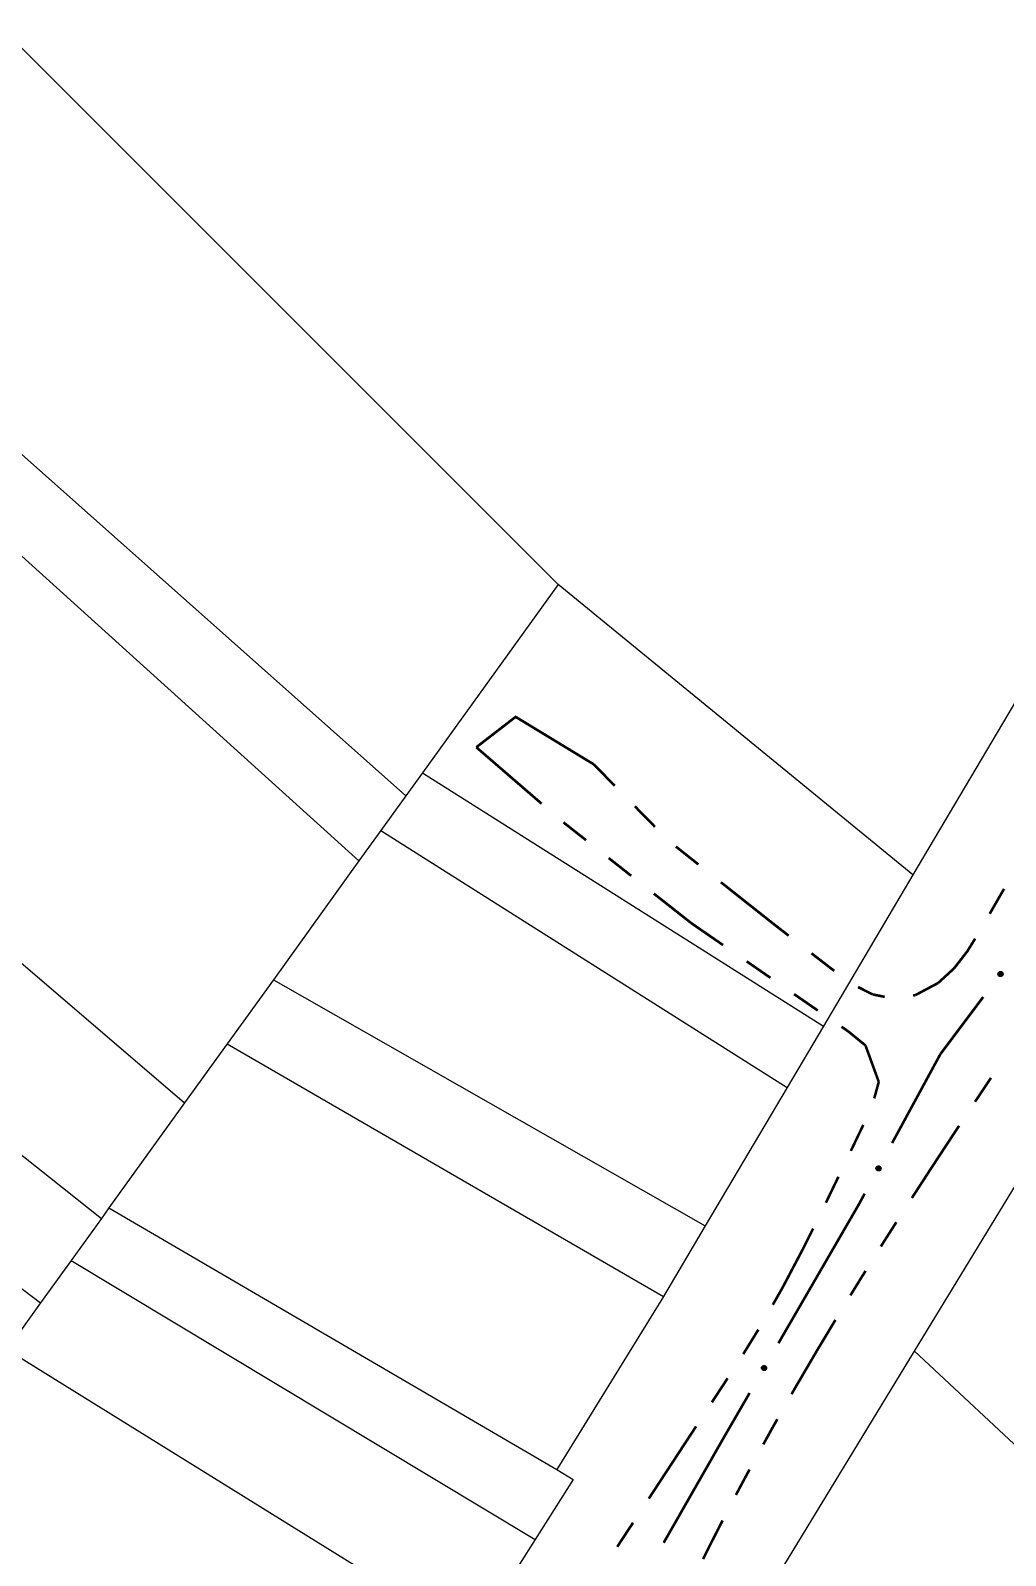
# Model space of a CAD drawing. Extents: x 201549 to 203722, y 4857623 to 4859778.
# Drawn here: x 202188.2 to 202256, y 4859171.8 to 4859277.8 of the extents above; entities that cross this region are included whole.
import ezdxf

# ---------------------------------------------------------------- set-up
doc = ezdxf.new("R2010")
doc.units = 0
doc.header["$LTSCALE"] = 1.5
doc.header["$MEASUREMENT"] = 0
for name, color, linetype in [('CD-MALHA-LOTES', 40, 'CONTINUOUS'), ('RU-QUADRAS', 6, 'CONTINUOUS'), ('SV-EIXO-RUA-N-PAV', 6, 'CONTINUOUS'), ('SV-RUA-NAO-PAV-S-GUIA-C-GUIA', 7, 'CONTINUOUS')]:
    doc.layers.add(name, color=color, linetype=linetype)

msp = doc.modelspace()

# ---------------------------------------------------------------- linework, layer by layer
at = {"layer": 'CD-MALHA-LOTES', "linetype": 'Continuous'}
for p, q in [((202175.03, 4859289.12), (202224.87, 4859239.32)), ((202214.28, 4859224.63), (202157.35, 4859275.2)), ((202280.74, 4859271.88), (202249.54, 4859219.15)), ((202161.2, 4859265.1), (202211.02, 4859220.11)), ((202136.84, 4859239.96), (202193.11, 4859195.27)), ((202224.87, 4859239.32), (202215.43, 4859226.23)), ((202249.54, 4859219.15), (202224.87, 4859239.32)), ((202131.91, 4859232.62), (202188.88, 4859189.4)), ((202163.96, 4859233.22), (202198.89, 4859203.29)), ((202215.43, 4859226.23), (202214.28, 4859224.63)), ((202215.43, 4859226.23), (202243.31, 4859208.63)), ((202214.28, 4859224.63), (202212.55, 4859222.23)), ((202212.55, 4859222.23), (202211.02, 4859220.11)), ((202212.55, 4859222.23), (202240.79, 4859204.37)), ((202211.02, 4859220.11), (202205.07, 4859211.85)), ((202249.54, 4859219.15), (202243.31, 4859208.63)), ((202205.07, 4859211.85), (202201.86, 4859207.41)), ((202205.07, 4859211.85), (202235.1, 4859194.76)), ((202243.31, 4859208.63), (202240.79, 4859204.37)), ((202201.86, 4859207.41), (202198.89, 4859203.29)), ((202201.86, 4859207.41), (202232.19, 4859189.84)), ((202240.79, 4859204.37), (202235.1, 4859194.76)), ((202198.89, 4859203.29), (202193.64, 4859196)), ((202249.65, 4859186.05), (202256.74, 4859197.67)), ((202193.11, 4859195.27), (202191, 4859192.35)), ((202193.64, 4859196), (202193.11, 4859195.27)), ((202193.64, 4859196), (202224.77, 4859177.81)), ((202235.1, 4859194.76), (202232.19, 4859189.84)), ((202191, 4859192.35), (202188.88, 4859189.4)), ((202191, 4859192.35), (202223.27, 4859172.95)), ((202232.19, 4859189.84), (202224.77, 4859177.81)), ((202188.88, 4859189.4), (202186.55, 4859186.16)), ((202186.55, 4859186.16), (202218.92, 4859166.1)), ((202235.76, 4859163.26), (202249.65, 4859186.05)), ((202249.65, 4859186.05), (202276.63, 4859160.83)), ((202225.91, 4859177.12), (202223.27, 4859172.95)), ((202224.77, 4859177.81), (202225.91, 4859177.12)), ((202223.27, 4859172.95), (202218.92, 4859166.1))]:
    msp.add_line(p, q, dxfattribs=at)
at = {"layer": 'RU-QUADRAS', "linetype": 'Continuous'}
msp.add_lwpolyline([(202285.35, 4859279.67, 0.01, 0.01, 0), (202232.19, 4859189.84, 0.01, 0.01, 0), (202224.77, 4859177.81, 0.01, 0.01, 0), (202225.91, 4859177.12, 0.01, 0.01, 0), (202218.91, 4859166.06, 0.01, 0.01, 0), (202206.18, 4859141.1, 0.01, 0.01, 0), (202185.56, 4859107.02, 0.01, 0.01, 0)], format="xyseb", dxfattribs=at)
msp.add_lwpolyline([(202235.76, 4859163.26, 0.01, 0.01, 0), (202262.39, 4859206.94, 0.01, 0.01, 0.0046157096), (202425.84, 4859034.45, 0.01, 0.01, 0), (202399.09, 4858988.36, 0.01, 0.01, -0.0031617003), (202288.74, 4859106.89, 0.01, 0.01, 0)], format="xyseb", close=True, dxfattribs=at)
at = {"layer": 'SV-EIXO-RUA-N-PAV'}
for points in [[(202255.800604, 4859212.304786), (202255.808196, 4859212.256471), (202255.804842, 4859212.213394), (202255.791703, 4859212.17827), (202255.772, 4859212.15026), (202255.748615, 4859212.123874), (202255.719169, 4859212.102474), (202255.681226, 4859212.085961), (202255.632812, 4859212.078005), (202255.588909, 4859212.084341), (202255.553785, 4859212.09538), (202255.523395, 4859212.114244), (202255.498143, 4859212.137391), (202255.476925, 4859212.168713), (202255.460567, 4859212.207328), (202255.453744, 4859212.256203), (202255.457322, 4859212.298412), (202255.470923, 4859212.332052), (202255.490081, 4859212.362484), (202255.514278, 4859212.389135), (202255.543304, 4859212.409976), (202255.582213, 4859212.426376), (202255.630542, 4859212.432471), (202255.672682, 4859212.429383), (202255.706503, 4859212.416258), (202255.736039, 4859212.396723), (202255.762789, 4859212.37359), (202255.785533, 4859212.344885), (202255.800604, 4859212.304786)], [(202255.800604, 4859212.304786), (202255.808196, 4859212.256471), (202255.804842, 4859212.213394), (202255.791703, 4859212.17827), (202255.772, 4859212.15026), (202255.748615, 4859212.123874), (202255.719169, 4859212.102474), (202255.681226, 4859212.085961), (202255.632812, 4859212.078005), (202255.588909, 4859212.084341), (202255.553785, 4859212.09538), (202255.523395, 4859212.114244), (202255.498143, 4859212.137391), (202255.476925, 4859212.168713), (202255.460567, 4859212.207328), (202255.453744, 4859212.256203), (202255.457322, 4859212.298412), (202255.470923, 4859212.332052), (202255.490081, 4859212.362484), (202255.514278, 4859212.389135), (202255.543304, 4859212.409976), (202255.582213, 4859212.426376), (202255.630542, 4859212.432471), (202255.672682, 4859212.429383), (202255.706503, 4859212.416258), (202255.736039, 4859212.396723), (202255.762789, 4859212.37359), (202255.785533, 4859212.344885), (202255.800604, 4859212.304786)], [(202247.302023, 4859198.817398), (202247.31658, 4859198.770706), (202247.319544, 4859198.7276), (202247.311668, 4859198.690936), (202247.29626, 4859198.660352), (202247.276972, 4859198.630838), (202247.250962, 4859198.605373), (202247.215832, 4859198.583503), (202247.169096, 4859198.568572), (202247.124739, 4859198.568438), (202247.088381, 4859198.574237), (202247.055564, 4859198.588467), (202247.027207, 4859198.607684), (202247.001649, 4859198.635577), (202246.979834, 4859198.671394), (202246.965957, 4859198.718752), (202246.963341, 4859198.761032), (202246.971891, 4859198.796295), (202246.986406, 4859198.829196), (202247.006458, 4859198.859091), (202247.032134, 4859198.883941), (202247.068236, 4859198.90584), (202247.115159, 4859198.918918), (202247.157299, 4859198.922008), (202247.192673, 4859198.913956), (202247.224742, 4859198.898936), (202247.254579, 4859198.879951), (202247.281266, 4859198.85487), (202247.302023, 4859198.817398)], [(202247.302023, 4859198.817398), (202247.31658, 4859198.770706), (202247.319544, 4859198.7276), (202247.311668, 4859198.690936), (202247.29626, 4859198.660352), (202247.276972, 4859198.630838), (202247.250962, 4859198.605373), (202247.215832, 4859198.583503), (202247.169096, 4859198.568572), (202247.124739, 4859198.568438), (202247.088381, 4859198.574237), (202247.055564, 4859198.588467), (202247.027207, 4859198.607684), (202247.001649, 4859198.635577), (202246.979834, 4859198.671394), (202246.965957, 4859198.718752), (202246.963341, 4859198.761032), (202246.971891, 4859198.796295), (202246.986406, 4859198.829196), (202247.006458, 4859198.859091), (202247.032134, 4859198.883941), (202247.068236, 4859198.90584), (202247.115159, 4859198.918918), (202247.157299, 4859198.922008), (202247.192673, 4859198.913956), (202247.224742, 4859198.898936), (202247.254579, 4859198.879951), (202247.281266, 4859198.85487), (202247.302023, 4859198.817398)], [(202239.351644, 4859184.930019), (202239.364896, 4859184.882941), (202239.36666, 4859184.839769), (202239.357766, 4859184.803338), (202239.341514, 4859184.773195), (202239.321413, 4859184.744229), (202239.294704, 4859184.719497), (202239.25898, 4859184.698613), (202239.211847, 4859184.684987), (202239.167503, 4859184.686088), (202239.13132, 4859184.692895), (202239.098912, 4859184.708033), (202239.0711, 4859184.728032), (202239.046327, 4859184.756625), (202239.025517, 4859184.793035), (202239.012963, 4859184.84076), (202239.011525, 4859184.883096), (202239.021052, 4859184.918108), (202239.036477, 4859184.950592), (202239.057352, 4859184.979918), (202239.08371, 4859185.004045), (202239.120407, 4859185.024931), (202239.167676, 4859185.036698), (202239.209885, 4859185.038615), (202239.245021, 4859185.029582), (202239.276661, 4859185.013676), (202239.305958, 4859184.993868), (202239.331937, 4859184.968055), (202239.351644, 4859184.930019)], [(202239.351644, 4859184.930019), (202239.364896, 4859184.882941), (202239.36666, 4859184.839769), (202239.357766, 4859184.803338), (202239.341514, 4859184.773195), (202239.321413, 4859184.744229), (202239.294704, 4859184.719497), (202239.25898, 4859184.698613), (202239.211847, 4859184.684987), (202239.167503, 4859184.686088), (202239.13132, 4859184.692895), (202239.098912, 4859184.708033), (202239.0711, 4859184.728032), (202239.046327, 4859184.756625), (202239.025517, 4859184.793035), (202239.012963, 4859184.84076), (202239.011525, 4859184.883096), (202239.021052, 4859184.918108), (202239.036477, 4859184.950592), (202239.057352, 4859184.979918), (202239.08371, 4859185.004045), (202239.120407, 4859185.024931), (202239.167676, 4859185.036698), (202239.209885, 4859185.038615), (202239.245021, 4859185.029582), (202239.276661, 4859185.013676), (202239.305958, 4859184.993868), (202239.331937, 4859184.968055), (202239.351644, 4859184.930019)]]:
    msp.add_lwpolyline(points, close=True, dxfattribs=at)
for points in [[(202255.543304, 4859212.409976), (202255.453744, 4859212.256203)], [(202255.543304, 4859212.409976), (202255.453744, 4859212.256203)], [(202255.514278, 4859212.389135), (202255.457322, 4859212.298412)], [(202255.514278, 4859212.389135), (202255.457322, 4859212.298412)], [(202255.526695, 4859212.395703), (202255.458993, 4859212.282733)], [(202255.526695, 4859212.395703), (202255.458993, 4859212.282733)], [(202255.582213, 4859212.426376), (202255.460567, 4859212.207328)], [(202255.582213, 4859212.426376), (202255.460567, 4859212.207328)], [(202255.561357, 4859212.412343), (202255.46144, 4859212.238249)], [(202255.561357, 4859212.412343), (202255.46144, 4859212.238249)], [(202255.605297, 4859212.425434), (202255.470164, 4859212.190762)], [(202255.605297, 4859212.425434), (202255.470164, 4859212.190762)], [(202255.630542, 4859212.432471), (202255.476925, 4859212.168713)], [(202255.630542, 4859212.432471), (202255.476925, 4859212.168713)], [(202255.649508, 4859212.429792), (202255.489534, 4859212.157464)], [(202255.649508, 4859212.429792), (202255.489534, 4859212.157464)], [(202255.672682, 4859212.429383), (202255.498143, 4859212.137391)], [(202255.672682, 4859212.429383), (202255.498143, 4859212.137391)], [(202255.686894, 4859212.420506), (202255.512179, 4859212.128532)], [(202255.686894, 4859212.420506), (202255.512179, 4859212.128532)], [(202255.706503, 4859212.416258), (202255.523395, 4859212.114244)], [(202255.706503, 4859212.416258), (202255.523395, 4859212.114244)], [(202255.719367, 4859212.404672), (202255.537555, 4859212.107786)], [(202255.719367, 4859212.404672), (202255.537555, 4859212.107786)], [(202255.736039, 4859212.396723), (202255.553785, 4859212.09538)], [(202255.736039, 4859212.396723), (202255.553785, 4859212.09538)], [(202255.748017, 4859212.381469), (202255.575759, 4859212.092769)], [(202255.748017, 4859212.381469), (202255.575759, 4859212.092769)], [(202255.762789, 4859212.37359), (202255.588909, 4859212.084341)], [(202255.762789, 4859212.37359), (202255.588909, 4859212.084341)], [(202255.771209, 4859212.355539), (202255.613964, 4859212.084575)], [(202255.771209, 4859212.355539), (202255.613964, 4859212.084575)], [(202255.785533, 4859212.344885), (202255.632812, 4859212.078005)], [(202255.785533, 4859212.344885), (202255.632812, 4859212.078005)], [(202255.791125, 4859212.325243), (202255.657629, 4859212.085931)], [(202255.791125, 4859212.325243), (202255.657629, 4859212.085931)], [(202255.800604, 4859212.304786), (202255.681226, 4859212.085961)], [(202255.800604, 4859212.304786), (202255.681226, 4859212.085961)], [(202255.80367, 4859212.278301), (202255.704299, 4859212.100386)], [(202255.80367, 4859212.278301), (202255.704299, 4859212.100386)], [(202255.808196, 4859212.256471), (202255.719169, 4859212.102474)], [(202255.808196, 4859212.256471), (202255.719169, 4859212.102474)], [(202255.80639, 4859212.231906), (202255.738416, 4859212.120847)], [(202255.80639, 4859212.231906), (202255.738416, 4859212.120847)], [(202255.804842, 4859212.213394), (202255.748615, 4859212.123874)], [(202255.804842, 4859212.213394), (202255.748615, 4859212.123874)], [(202247.006458, 4859198.859091), (202246.963341, 4859198.761032)], [(202247.006458, 4859198.859091), (202246.963341, 4859198.761032)], [(202247.032134, 4859198.883941), (202246.965957, 4859198.718752)], [(202247.032134, 4859198.883941), (202246.965957, 4859198.718752)], [(202247.017784, 4859198.867398), (202246.96728, 4859198.745764)], [(202247.017784, 4859198.867398), (202246.96728, 4859198.745764)], [(202247.049649, 4859198.888916), (202246.976188, 4859198.702112)], [(202247.049649, 4859198.888916), (202246.976188, 4859198.702112)], [(202247.068236, 4859198.90584), (202246.979834, 4859198.671394)], [(202247.068236, 4859198.90584), (202246.979834, 4859198.671394)], [(202247.09121, 4859198.908275), (202246.991744, 4859198.656405)], [(202247.09121, 4859198.908275), (202246.991744, 4859198.656405)], [(202247.115159, 4859198.918918), (202247.001649, 4859198.635577)], [(202247.115159, 4859198.918918), (202247.001649, 4859198.635577)], [(202247.134313, 4859198.919033), (202247.015762, 4859198.626288)], [(202247.134313, 4859198.919033), (202247.015762, 4859198.626288)], [(202247.157299, 4859198.922008), (202247.027207, 4859198.607684)], [(202247.157299, 4859198.922008), (202247.027207, 4859198.607684)], [(202247.172654, 4859198.915299), (202247.042385, 4859198.600967)], [(202247.172654, 4859198.915299), (202247.042385, 4859198.600967)], [(202247.192673, 4859198.913956), (202247.055564, 4859198.588467)], [(202247.192673, 4859198.913956), (202247.055564, 4859198.588467)], [(202247.207089, 4859198.904369), (202247.070515, 4859198.584144)], [(202247.207089, 4859198.904369), (202247.070515, 4859198.584144)], [(202247.224742, 4859198.898936), (202247.088381, 4859198.574237)], [(202247.224742, 4859198.898936), (202247.088381, 4859198.574237)], [(202247.238816, 4859198.885592), (202247.1105, 4859198.574858)], [(202247.238816, 4859198.885592), (202247.1105, 4859198.574858)], [(202247.254579, 4859198.879951), (202247.124739, 4859198.568438)], [(202247.254579, 4859198.879951), (202247.124739, 4859198.568438)], [(202247.265542, 4859198.863321), (202247.149492, 4859198.572323)], [(202247.265542, 4859198.863321), (202247.149492, 4859198.572323)], [(202247.281266, 4859198.85487), (202247.169096, 4859198.568572)], [(202247.281266, 4859198.85487), (202247.169096, 4859198.568572)], [(202247.289663, 4859198.836253), (202247.192492, 4859198.580032)], [(202247.289663, 4859198.836253), (202247.192492, 4859198.580032)], [(202247.302023, 4859198.817398), (202247.215832, 4859198.583503)], [(202247.302023, 4859198.817398), (202247.215832, 4859198.583503)], [(202247.308919, 4859198.791642), (202247.236555, 4859198.601138)], [(202247.308919, 4859198.791642), (202247.236555, 4859198.601138)], [(202247.31658, 4859198.770706), (202247.250962, 4859198.605373)], [(202247.31658, 4859198.770706), (202247.250962, 4859198.605373)], [(202247.318376, 4859198.746141), (202247.267323, 4859198.626356)], [(202247.318376, 4859198.746141), (202247.267323, 4859198.626356)], [(202247.319544, 4859198.7276), (202247.276972, 4859198.630838)], [(202247.319544, 4859198.7276), (202247.276972, 4859198.630838)], [(202239.057352, 4859184.979918), (202239.011525, 4859184.883096)], [(202239.057352, 4859184.979918), (202239.011525, 4859184.883096)], [(202239.08371, 4859185.004045), (202239.012963, 4859184.84076)], [(202239.08371, 4859185.004045), (202239.012963, 4859184.84076)], [(202239.068905, 4859184.987908), (202239.015037, 4859184.867725)], [(202239.068905, 4859184.987908), (202239.015037, 4859184.867725)], [(202239.101356, 4859185.00853), (202239.022728, 4859184.823843)], [(202239.101356, 4859185.00853), (202239.022728, 4859184.823843)], [(202239.120407, 4859185.024931), (202239.025517, 4859184.793035)], [(202239.120407, 4859185.024931), (202239.025517, 4859184.793035)], [(202239.14344, 4859185.026725), (202239.037006, 4859184.77772)], [(202239.14344, 4859185.026725), (202239.037006, 4859184.77772)], [(202239.167676, 4859185.036698), (202239.046327, 4859184.756625)], [(202239.167676, 4859185.036698), (202239.046327, 4859184.756625)], [(202239.186826, 4859185.036281), (202239.060177, 4859184.746946)], [(202239.186826, 4859185.036281), (202239.060177, 4859184.746946)], [(202239.209885, 4859185.038615), (202239.0711, 4859184.728032)], [(202239.209885, 4859185.038615), (202239.0711, 4859184.728032)], [(202239.225048, 4859185.031481), (202239.086085, 4859184.720895)], [(202239.225048, 4859185.031481), (202239.086085, 4859184.720895)], [(202239.245021, 4859185.029582), (202239.098912, 4859184.708033)], [(202239.245021, 4859185.029582), (202239.098912, 4859184.708033)], [(202239.259165, 4859185.019597), (202239.113737, 4859184.703296)], [(202239.259165, 4859185.019597), (202239.113737, 4859184.703296)], [(202239.276661, 4859185.013676), (202239.13132, 4859184.692895)], [(202239.276661, 4859185.013676), (202239.13132, 4859184.692895)], [(202239.290358, 4859184.999946), (202239.153448, 4859184.692902)], [(202239.290358, 4859184.999946), (202239.153448, 4859184.692902)], [(202239.305958, 4859184.993868), (202239.167503, 4859184.686088)], [(202239.305958, 4859184.993868), (202239.167503, 4859184.686088)], [(202239.316454, 4859184.97694), (202239.192354, 4859184.689283)], [(202239.316454, 4859184.97694), (202239.192354, 4859184.689283)], [(202239.331937, 4859184.968055), (202239.211847, 4859184.684987)], [(202239.331937, 4859184.968055), (202239.211847, 4859184.684987)], [(202239.339813, 4859184.949211), (202239.235552, 4859184.695793)], [(202239.339813, 4859184.949211), (202239.235552, 4859184.695793)], [(202239.351644, 4859184.930019), (202239.25898, 4859184.698613)], [(202239.351644, 4859184.930019), (202239.25898, 4859184.698613)], [(202239.35782, 4859184.904082), (202239.280185, 4859184.715665)], [(202239.35782, 4859184.904082), (202239.280185, 4859184.715665)], [(202239.364896, 4859184.882941), (202239.294704, 4859184.719497)], [(202239.364896, 4859184.882941), (202239.294704, 4859184.719497)], [(202239.366008, 4859184.858335), (202239.311643, 4859184.740017)], [(202239.366008, 4859184.858335), (202239.311643, 4859184.740017)], [(202239.36666, 4859184.839769), (202239.321413, 4859184.744229)], [(202239.36666, 4859184.839769), (202239.321413, 4859184.744229)]]:
    msp.add_lwpolyline(points, dxfattribs=at)
at = {"layer": 'SV-EIXO-RUA-N-PAV', "const_width": 0.18}
for points in [[(202254.426014, 4859210.656155), (202252.025399, 4859207.456616)], [(202254.426014, 4859210.656155), (202252.025399, 4859207.456616)], [(202251.451149, 4859206.691256), (202248.090913, 4859200.501349)], [(202251.451149, 4859206.691256), (202248.090913, 4859200.501349)], [(202252.025399, 4859207.456616), (202251.451149, 4859206.691256)], [(202252.025399, 4859207.456616), (202251.451149, 4859206.691256)], [(202245.773817, 4859196.233014), (202240.187072, 4859186.591374)], [(202245.773817, 4859196.233014), (202240.187072, 4859186.591374)], [(202246.182546, 4859196.985935), (202245.773817, 4859196.233014)], [(202246.182546, 4859196.985935), (202245.773817, 4859196.233014)], [(202238.181652, 4859183.130407), (202236.677587, 4859180.534682)], [(202238.181652, 4859183.130407), (202236.677587, 4859180.534682)], [(202236.510803, 4859180.246844), (202232.208502, 4859172.722692)], [(202236.510803, 4859180.246844), (202232.208502, 4859172.722692)], [(202236.677587, 4859180.534682), (202236.510803, 4859180.246844)], [(202236.677587, 4859180.534682), (202236.510803, 4859180.246844)]]:
    msp.add_lwpolyline(points, dxfattribs=at)
at = {"layer": 'SV-RUA-NAO-PAV-S-GUIA-C-GUIA', "const_width": 0.18}
for points in [[(202227.347008, 4859226.824657), (202221.915903, 4859230.125136), (202219.179954, 4859228.013365)], [(202227.347008, 4859226.824657), (202221.915903, 4859230.125136), (202219.179954, 4859228.013365)], [(202219.179954, 4859228.013365), (202223.720093, 4859224.09072)], [(202219.179954, 4859228.013365), (202223.720093, 4859224.09072)], [(202227.402526, 4859226.768013), (202227.347008, 4859226.824657)], [(202227.402526, 4859226.768013), (202227.347008, 4859226.824657)], [(202228.802467, 4859225.33967), (202227.402526, 4859226.768013)], [(202228.802467, 4859225.33967), (202227.402526, 4859226.768013)], [(202231.60235, 4859222.482984), (202230.202409, 4859223.911327)], [(202231.60235, 4859222.482984), (202230.202409, 4859223.911327)], [(202225.240199, 4859222.791323), (202226.811138, 4859221.553522)], [(202225.240199, 4859222.791323), (202226.811138, 4859221.553522)], [(202234.621458, 4859219.870027), (202233.053309, 4859221.111361)], [(202234.621458, 4859219.870027), (202233.053309, 4859221.111361)], [(202228.382076, 4859220.31572), (202229.953014, 4859219.077918)], [(202228.382076, 4859220.31572), (202229.953014, 4859219.077918)], [(202239.915291, 4859215.679473), (202236.189607, 4859218.628694)], [(202239.915291, 4859215.679473), (202236.189607, 4859218.628694)], [(202231.523952, 4859217.840117), (202233.88036, 4859215.983414)], [(202231.523952, 4859217.840117), (202233.88036, 4859215.983414)], [(202255.875812, 4859218.173087), (202254.878136, 4859216.439697)], [(202255.875812, 4859218.173087), (202254.878136, 4859216.439697)], [(202233.88036, 4859215.983414), (202234.114226, 4859215.799142)], [(202233.88036, 4859215.983414), (202234.114226, 4859215.799142)], [(202234.114226, 4859215.799142), (202236.337908, 4859214.263746)], [(202234.114226, 4859215.799142), (202236.337908, 4859214.263746)], [(202240.111756, 4859215.527632), (202239.915291, 4859215.679473)], [(202240.111756, 4859215.527632), (202239.915291, 4859215.679473)], [(202240.902989, 4859214.916117), (202240.111756, 4859215.527632)], [(202240.902989, 4859214.916117), (202240.111756, 4859215.527632)], [(202253.867206, 4859214.714219), (202253.340981, 4859213.863873)], [(202253.867206, 4859214.714219), (202253.340981, 4859213.863873)], [(202237.983703, 4859213.127366), (202239.629498, 4859211.990987)], [(202237.983703, 4859213.127366), (202239.629498, 4859211.990987)], [(202244.067921, 4859212.470057), (202242.485455, 4859213.693087)], [(202244.067921, 4859212.470057), (202242.485455, 4859213.693087)], [(202252.731081, 4859213.071577), (202252.400362, 4859212.644469)], [(202252.731081, 4859213.071577), (202252.400362, 4859212.644469)], [(202253.326682, 4859213.840767), (202252.731081, 4859213.071577)], [(202253.326682, 4859213.840767), (202252.731081, 4859213.071577)], [(202253.340981, 4859213.863873), (202253.326682, 4859213.840767)], [(202253.340981, 4859213.863873), (202253.326682, 4859213.840767)], [(202252.400362, 4859212.644469), (202251.323887, 4859211.658431)], [(202252.400362, 4859212.644469), (202251.323887, 4859211.658431)], [(202246.730031, 4859210.837191), (202245.720608, 4859211.35128)], [(202246.730031, 4859210.837191), (202245.720608, 4859211.35128)], [(202250.44794, 4859211.179182), (202249.708236, 4859210.786464)], [(202250.44794, 4859211.179182), (202249.708236, 4859210.786464)], [(202251.287017, 4859211.624659), (202250.44794, 4859211.179182)], [(202251.287017, 4859211.624659), (202250.44794, 4859211.179182)], [(202251.323887, 4859211.658431), (202251.287017, 4859211.624659)], [(202251.323887, 4859211.658431), (202251.287017, 4859211.624659)], [(202241.275293, 4859210.854607), (202242.921088, 4859209.718227)], [(202241.275293, 4859210.854607), (202242.921088, 4859209.718227)], [(202247.580063, 4859210.665455), (202246.730031, 4859210.837191)], [(202247.580063, 4859210.665455), (202246.730031, 4859210.837191)], [(202249.708236, 4859210.786464), (202249.548026, 4859210.759221)], [(202249.708236, 4859210.786464), (202249.548026, 4859210.759221)], [(202244.570948, 4859208.587778), (202245.01999, 4859208.282305)], [(202244.570948, 4859208.587778), (202245.01999, 4859208.282305)], [(202245.01999, 4859208.282305), (202246.149575, 4859207.362191)], [(202245.01999, 4859208.282305), (202246.149575, 4859207.362191)], [(202246.149575, 4859207.362191), (202246.242438, 4859207.286549)], [(202246.149575, 4859207.362191), (202246.242438, 4859207.286549)], [(202246.242438, 4859207.286549), (202246.885153, 4859205.519581)], [(202246.242438, 4859207.286549), (202246.885153, 4859205.519581)], [(202247.164325, 4859204.752076), (202246.850032, 4859203.61128)], [(202247.164325, 4859204.752076), (202246.850032, 4859203.61128)], [(202246.885153, 4859205.519581), (202247.164325, 4859204.752076)], [(202246.885153, 4859205.519581), (202247.164325, 4859204.752076)], [(202254.966724, 4859205.033006), (202254.41165, 4859204.201206)], [(202254.966724, 4859205.033006), (202254.41165, 4859204.201206)], [(202254.046784, 4859203.654439), (202253.857168, 4859203.369011)], [(202254.046784, 4859203.654439), (202253.857168, 4859203.369011)], [(202254.41165, 4859204.201206), (202254.046784, 4859203.654439)], [(202254.41165, 4859204.201206), (202254.046784, 4859203.654439)], [(202246.076883, 4859201.740094), (202245.223205, 4859199.962293)], [(202246.076883, 4859201.740094), (202245.223205, 4859199.962293)], [(202246.088185, 4859201.765557), (202246.076883, 4859201.740094)], [(202246.088185, 4859201.765557), (202246.076883, 4859201.740094)], [(202252.750474, 4859201.703109), (202252.389156, 4859201.159218)], [(202252.750474, 4859201.703109), (202252.389156, 4859201.159218)], [(202252.389156, 4859201.159218), (202251.099978, 4859199.197949)], [(202252.389156, 4859201.159218), (202251.099978, 4859199.197949)], [(202250.74784, 4859198.662231), (202249.463895, 4859196.683356)], [(202250.74784, 4859198.662231), (202249.463895, 4859196.683356)], [(202251.099978, 4859199.197949), (202250.74784, 4859198.662231)], [(202251.099978, 4859199.197949), (202250.74784, 4859198.662231)], [(202243.923903, 4859197.258257), (202243.844022, 4859197.092387)], [(202243.923903, 4859197.258257), (202243.844022, 4859197.092387)], [(202244.357797, 4859198.159221), (202243.923903, 4859197.258257)], [(202244.357797, 4859198.159221), (202243.923903, 4859197.258257)], [(202243.844022, 4859197.092387), (202243.487175, 4859196.358665)], [(202243.844022, 4859197.092387), (202243.487175, 4859196.358665)], [(202242.600294, 4859194.566085), (202242.153538, 4859193.671429)], [(202242.600294, 4859194.566085), (202242.153538, 4859193.671429)], [(202247.845052, 4859194.157633), (202247.520854, 4859193.650189)], [(202247.845052, 4859194.157633), (202247.520854, 4859193.650189)], [(202248.383438, 4859195.000331), (202247.845052, 4859194.157633)], [(202248.383438, 4859195.000331), (202247.845052, 4859194.157633)], [(202241.856497, 4859193.076586), (202240.767643, 4859191.010876)], [(202241.856497, 4859193.076586), (202240.767643, 4859191.010876)], [(202242.153538, 4859193.671429), (202241.856497, 4859193.076586)], [(202242.153538, 4859193.671429), (202241.856497, 4859193.076586)], [(202247.520854, 4859193.650189), (202247.309387, 4859193.313212)], [(202247.520854, 4859193.650189), (202247.309387, 4859193.313212)], [(202240.767643, 4859191.010876), (202240.507821, 4859190.517955)], [(202240.767643, 4859191.010876), (202240.507821, 4859190.517955)], [(202245.938543, 4859191.12875), (202245.194239, 4859189.918238)], [(202245.938543, 4859191.12875), (202245.194239, 4859189.918238)], [(202246.246293, 4859191.619154), (202245.938543, 4859191.12875)], [(202246.246293, 4859191.619154), (202245.938543, 4859191.12875)], [(202240.507821, 4859190.517955), (202239.795998, 4859189.262979)], [(202240.507821, 4859190.517955), (202239.795998, 4859189.262979)], [(202244.150547, 4859188.21218), (202243.12039, 4859186.497894)], [(202244.150547, 4859188.21218), (202243.12039, 4859186.497894)], [(202238.791037, 4859187.534138), (202237.738995, 4859185.833195)], [(202238.791037, 4859187.534138), (202237.738995, 4859185.833195)], [(202242.844676, 4859186.039079), (202241.598874, 4859183.912392)], [(202242.844676, 4859186.039079), (202241.598874, 4859183.912392)], [(202243.12039, 4859186.497894), (202242.844676, 4859186.039079)], [(202243.12039, 4859186.497894), (202242.844676, 4859186.039079)], [(202236.652193, 4859184.154368), (202235.556179, 4859182.48142)], [(202236.652193, 4859184.154368), (202235.556179, 4859182.48142)], [(202241.336478, 4859183.464461), (202241.098487, 4859183.046611)], [(202241.336478, 4859183.464461), (202241.098487, 4859183.046611)], [(202241.598874, 4859183.912392), (202241.336478, 4859183.464461)], [(202241.598874, 4859183.912392), (202241.336478, 4859183.464461)], [(202240.108656, 4859181.308729), (202239.856342, 4859180.865733)], [(202240.108656, 4859181.308729), (202239.856342, 4859180.865733)], [(202234.460165, 4859180.808473), (202231.172123, 4859175.78963)], [(202234.460165, 4859180.808473), (202231.172123, 4859175.78963)], [(202239.856342, 4859180.865733), (202239.135875, 4859179.561283)], [(202239.856342, 4859180.865733), (202239.135875, 4859179.561283)], [(202238.173406, 4859177.808122), (202237.699068, 4859176.927779)], [(202238.173406, 4859177.808122), (202237.699068, 4859176.927779)], [(202237.692426, 4859176.915451), (202237.231022, 4859176.044076)], [(202237.692426, 4859176.915451), (202237.231022, 4859176.044076)], [(202237.699068, 4859176.927779), (202237.692426, 4859176.915451)], [(202237.699068, 4859176.927779), (202237.692426, 4859176.915451)], [(202230.076109, 4859174.116683), (202228.980095, 4859172.443735)], [(202230.076109, 4859174.116683), (202228.980095, 4859172.443735)], [(202236.289789, 4859174.242482), (202235.850076, 4859173.380855)], [(202236.289789, 4859174.242482), (202235.850076, 4859173.380855)], [(202236.304857, 4859174.271458), (202236.289789, 4859174.242482)], [(202236.304857, 4859174.271458), (202236.289789, 4859174.242482)], [(202235.601092, 4859172.892966), (202234.95114, 4859171.594276)], [(202235.601092, 4859172.892966), (202234.95114, 4859171.594276)], [(202235.850076, 4859173.380855), (202235.601092, 4859172.892966)], [(202235.850076, 4859173.380855), (202235.601092, 4859172.892966)]]:
    msp.add_lwpolyline(points, dxfattribs=at)

doc.saveas('drawing.dxf')
